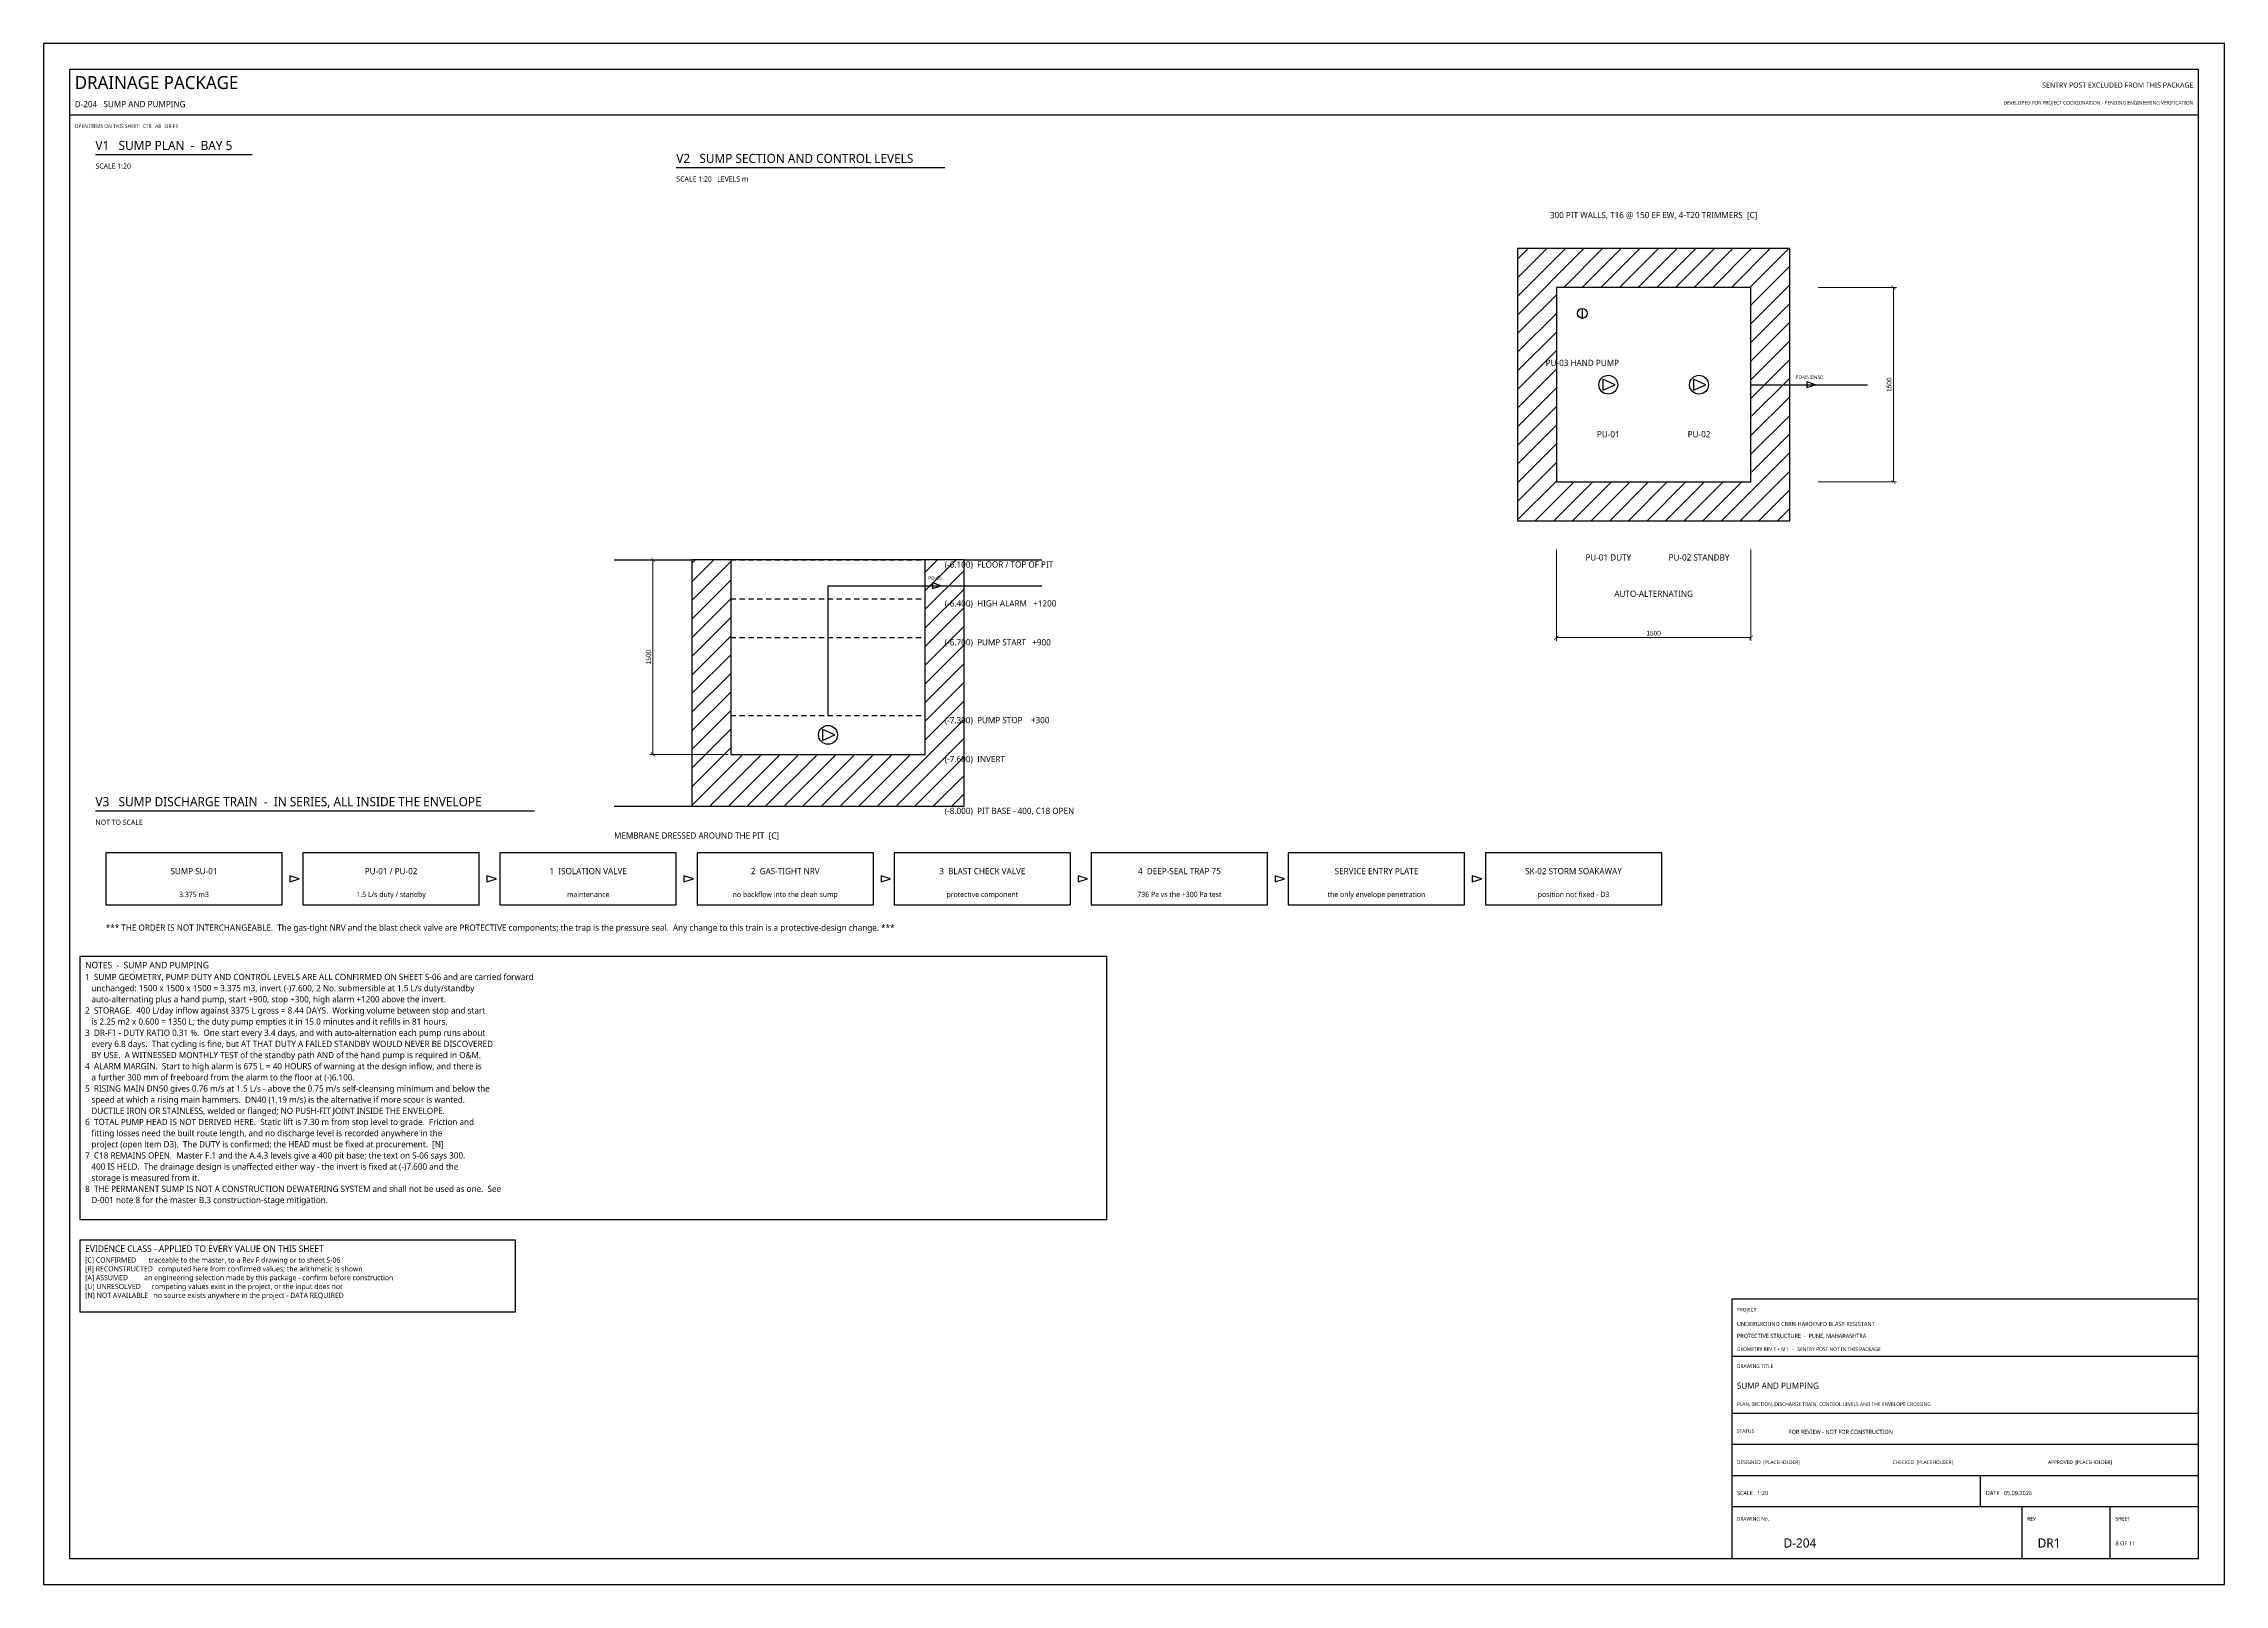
# Model space of a CAD drawing. Header units: millimetres. Extents: x 0 to 841, y 0 to 594.
import ezdxf
from ezdxf.enums import TextEntityAlignment as Align

# ---------------------------------------------------------------- set-up
doc = ezdxf.new("R2010")
doc.units = ezdxf.units.MM
for name, color, linetype in [('M-CALLOUT', 2, 'Continuous'), ('M-FLAG', 1, 'Continuous'), ('M-LEVEL', 4, 'Continuous'), ('M-STRUCT', 7, 'Continuous'), ('M-TEXT', 7, 'Continuous'), ('M-TITLE', 7, 'Continuous'), ('M-WATERPROOF', 30, 'Continuous'), ('P-DRAIN-RISING', 2, 'Continuous'), ('P-EQUIP', 2, 'Continuous'), ('P-FLOW', 1, 'Continuous'), ('S-DIM', 4, 'Continuous'), ('S-HATCH', 8, 'Continuous'), ('S-NOTE', 7, 'Continuous'), ('S-TEXT', 7, 'Continuous'), ('S-TITLE', 7, 'Continuous')]:
    doc.layers.add(name, color=color, linetype=linetype)
doc.styles.add('OpenSans', font='OpenSans-Regular.ttf')
doc.dimstyles.new('SC-DIM', dxfattribs={"dimtxt": 1.8, "dimasz": 1.6, "dimexe": 1.2, "dimexo": 1, "dimgap": 0.8, "dimtad": 1, "dimdec": 0, "dimblk": 'ARCHTICK', "dimcen": 2.5, "dimclrd": 4, "dimclre": 4, "dimclrt": 4, "dimazin": 3, "dimtfac": 1, "dimtmove": 0, "dimatfit": 3, "dimlwd": 13, "dimlwe": 13})

# ---------------------------------------------------------------- blocks, each defined once
blk = doc.blocks.new('PUMP')
at = {"layer": 'P-EQUIP'}
blk.add_lwpolyline([(-1.5, -1.5), (1.9, 0), (-1.5, 1.5)], close=True, dxfattribs=at)
blk.add_circle((0, 0), 2.6, dxfattribs=at)
blk = doc.blocks.new('CLEANOUT')
at = {"layer": 'P-EQUIP'}
blk.add_line((0, -1.6), (0, 1.6), dxfattribs=at)
blk.add_circle((0, 0), 1.6, dxfattribs=at)
blk = doc.blocks.new('_ARCHTICK')
at = {"color": 0, "linetype": 'BYBLOCK', "const_width": 0.15}
blk.add_lwpolyline([(-0.5, -0.5), (0.5, 0.5)], dxfattribs=at)

msp = doc.modelspace()

# ---------------------------------------------------------------- hatches: boundary and pattern name
at = {"layer": 'S-HATCH'}
h = msp.add_hatch(dxfattribs=at)
h.set_pattern_fill('ANSI31', scale=1.6)
h.paths.add_polyline_path([(568.4, 410), (673.4, 410), (673.4, 515), (568.4, 515)])
h.paths.add_polyline_path([(583.4, 425), (658.4, 425), (658.4, 500), (583.4, 500)], flags=16)
h = msp.add_hatch(dxfattribs=at)
h.set_pattern_fill('ANSI31', scale=1.6)
h.paths.add_polyline_path([(250, 300), (355, 300), (355, 395), (250, 395)])
h.paths.add_polyline_path([(265, 320), (340, 320), (340, 395), (265, 395)], flags=16)

# ---------------------------------------------------------------- linework, layer by layer
at = {"layer": 'M-FLAG'}
for p, q in [((265, 380), (267, 380)), ((268.4, 380), (270.4, 380)), ((271.8, 380), (273.8, 380)), ((275.2, 380), (277.2, 380)), ((278.6, 380), (280.6, 380)), ((282, 380), (284, 380)), ((285.4, 380), (287.4, 380)), ((288.8, 380), (290.8, 380)), ((292.2, 380), (294.2, 380)), ((295.6, 380), (297.6, 380)), ((299, 380), (301, 380)), ((302.4, 380), (304.4, 380)), ((305.8, 380), (307.8, 380)), ((309.2, 380), (311.2, 380)), ((312.6, 380), (314.6, 380)), ((316, 380), (318, 380)), ((319.4, 380), (321.4, 380)), ((322.8, 380), (324.8, 380)), ((326.2, 380), (328.2, 380)), ((329.6, 380), (331.6, 380)), ((333, 380), (335, 380)), ((336.4, 380), (338.4, 380)), ((339.8, 380), (340, 380)), ((265, 300), (267, 300)), ((268.4, 300), (270.4, 300)), ((271.8, 300), (273.8, 300)), ((275.2, 300), (277.2, 300)), ((278.6, 300), (280.6, 300)), ((282, 300), (284, 300)), ((285.4, 300), (287.4, 300)), ((288.8, 300), (290.8, 300)), ((292.2, 300), (294.2, 300)), ((295.6, 300), (297.6, 300)), ((299, 300), (301, 300)), ((302.4, 300), (304.4, 300)), ((305.8, 300), (307.8, 300)), ((309.2, 300), (311.2, 300)), ((312.6, 300), (314.6, 300)), ((316, 300), (318, 300)), ((319.4, 300), (321.4, 300)), ((322.8, 300), (324.8, 300)), ((326.2, 300), (328.2, 300)), ((329.6, 300), (331.6, 300)), ((333, 300), (335, 300)), ((336.4, 300), (338.4, 300)), ((339.8, 300), (340, 300))]:
    msp.add_line(p, q, dxfattribs=at)
at = {"layer": 'M-LEVEL'}
for p, q in [((265, 395), (267, 395)), ((268.4, 395), (270.4, 395)), ((271.8, 395), (273.8, 395)), ((275.2, 395), (277.2, 395)), ((278.6, 395), (280.6, 395)), ((282, 395), (284, 395)), ((285.4, 395), (287.4, 395)), ((288.8, 395), (290.8, 395)), ((292.2, 395), (294.2, 395)), ((295.6, 395), (297.6, 395)), ((299, 395), (301, 395)), ((302.4, 395), (304.4, 395)), ((305.8, 395), (307.8, 395)), ((309.2, 395), (311.2, 395)), ((312.6, 395), (314.6, 395)), ((316, 395), (318, 395)), ((319.4, 395), (321.4, 395)), ((322.8, 395), (324.8, 395)), ((326.2, 395), (328.2, 395)), ((329.6, 395), (331.6, 395)), ((333, 395), (335, 395)), ((336.4, 395), (338.4, 395)), ((339.8, 395), (340, 395)), ((265, 320), (267, 320)), ((268.4, 320), (270.4, 320)), ((271.8, 320), (273.8, 320)), ((275.2, 320), (277.2, 320)), ((278.6, 320), (280.6, 320)), ((282, 320), (284, 320)), ((285.4, 320), (287.4, 320)), ((288.8, 320), (290.8, 320)), ((292.2, 320), (294.2, 320)), ((295.6, 320), (297.6, 320)), ((299, 320), (301, 320)), ((302.4, 320), (304.4, 320)), ((305.8, 320), (307.8, 320)), ((309.2, 320), (311.2, 320)), ((312.6, 320), (314.6, 320)), ((316, 320), (318, 320)), ((319.4, 320), (321.4, 320)), ((322.8, 320), (324.8, 320)), ((326.2, 320), (328.2, 320)), ((329.6, 320), (331.6, 320)), ((333, 320), (335, 320)), ((336.4, 320), (338.4, 320)), ((339.8, 320), (340, 320))]:
    msp.add_line(p, q, dxfattribs=at)
at = {"layer": 'M-STRUCT'}
for p, q in [((220, 395), (250, 395)), ((355, 395), (385, 395))]:
    msp.add_line(p, q, dxfattribs=at)
for points in [[(568.4, 410), (673.4, 410), (673.4, 515), (568.4, 515)], [(250, 300), (355, 300), (355, 395), (250, 395)]]:
    msp.add_lwpolyline(points, close=True, dxfattribs=at)
at = {"layer": 'M-TITLE'}
for p, q in [((10, 566.5), (831, 566.5)), ((651, 88), (831, 88)), ((651, 66), (831, 66)), ((651, 54), (831, 54)), ((651, 42), (831, 42)), ((747, 30), (747, 42)), ((651, 30), (831, 30)), ((763, 10), (763, 30)), ((797, 10), (797, 30))]:
    msp.add_line(p, q, dxfattribs=at)
msp.add_lwpolyline([(651, 10), (831, 10), (831, 110), (651, 110)], close=True, dxfattribs=at)
at = {"layer": 'M-WATERPROOF'}
msp.add_line((220, 300), (250, 300), dxfattribs=at)
at = {"layer": 'P-DRAIN-RISING'}
for points in [[(658.4, 462.5), (703.4, 462.5)], [(302.5, 335), (302.5, 385), (385, 385)]]:
    msp.add_lwpolyline(points, dxfattribs=at)
for points in [[(480, 262), (548, 262), (548, 282), (480, 282)], [(556, 262), (624, 262), (624, 282), (556, 282)]]:
    msp.add_lwpolyline(points, close=True, dxfattribs=at)
at = {"layer": 'P-EQUIP'}
for p, q in [((265, 365), (267, 365)), ((268.4, 365), (270.4, 365)), ((271.8, 365), (273.8, 365)), ((275.2, 365), (277.2, 365)), ((278.6, 365), (280.6, 365)), ((282, 365), (284, 365)), ((285.4, 365), (287.4, 365)), ((288.8, 365), (290.8, 365)), ((292.2, 365), (294.2, 365)), ((295.6, 365), (297.6, 365)), ((299, 365), (301, 365)), ((302.4, 365), (304.4, 365)), ((305.8, 365), (307.8, 365)), ((309.2, 365), (311.2, 365)), ((312.6, 365), (314.6, 365)), ((316, 365), (318, 365)), ((319.4, 365), (321.4, 365)), ((322.8, 365), (324.8, 365)), ((326.2, 365), (328.2, 365)), ((329.6, 365), (331.6, 365)), ((333, 365), (335, 365)), ((336.4, 365), (338.4, 365)), ((339.8, 365), (340, 365)), ((265, 335), (267, 335)), ((268.4, 335), (270.4, 335)), ((271.8, 335), (273.8, 335)), ((275.2, 335), (277.2, 335)), ((278.6, 335), (280.6, 335)), ((282, 335), (284, 335)), ((285.4, 335), (287.4, 335)), ((288.8, 335), (290.8, 335)), ((292.2, 335), (294.2, 335)), ((295.6, 335), (297.6, 335)), ((299, 335), (301, 335)), ((302.4, 335), (304.4, 335)), ((305.8, 335), (307.8, 335)), ((309.2, 335), (311.2, 335)), ((312.6, 335), (314.6, 335)), ((316, 335), (318, 335)), ((319.4, 335), (321.4, 335)), ((322.8, 335), (324.8, 335)), ((326.2, 335), (328.2, 335)), ((329.6, 335), (331.6, 335)), ((333, 335), (335, 335)), ((336.4, 335), (338.4, 335)), ((339.8, 335), (340, 335))]:
    msp.add_line(p, q, dxfattribs=at)
for points in [[(583.4, 425), (658.4, 425), (658.4, 500), (583.4, 500)], [(265, 320), (340, 320), (340, 395), (265, 395)], [(24, 262), (92, 262), (92, 282), (24, 282)], [(100, 262), (168, 262), (168, 282), (100, 282)], [(176, 262), (244, 262), (244, 282), (176, 282)], [(252, 262), (320, 262), (320, 282), (252, 282)], [(328, 262), (396, 262), (396, 282), (328, 282)], [(404, 262), (472, 262), (472, 282), (404, 282)]]:
    msp.add_lwpolyline(points, close=True, dxfattribs=at)
at = {"layer": 'P-FLOW'}
for points in [[(683.3, 462.5), (679.94, 463.58), (679.94, 461.42)], [(346.15, 385), (342.79, 386.08), (342.79, 383.92)], [(98.6, 272), (94.96, 273.17), (94.96, 270.83)], [(174.6, 272), (170.96, 273.17), (170.96, 270.83)], [(250.6, 272), (246.96, 273.17), (246.96, 270.83)], [(326.6, 272), (322.96, 273.17), (322.96, 270.83)], [(402.6, 272), (398.96, 273.17), (398.96, 270.83)], [(478.6, 272), (474.96, 273.17), (474.96, 270.83)], [(554.6, 272), (550.96, 273.17), (550.96, 270.83)]]:
    msp.add_lwpolyline(points, close=True, dxfattribs=at)
at = {"layer": 'S-TITLE'}
for p, q in [((20, 551.2), (80.417, 551.2)), ((244, 546.2), (347.54, 546.2)), ((20, 298.2), (189.278, 298.2))]:
    msp.add_line(p, q, dxfattribs=at)
for points in [[(0, 0), (841, 0), (841, 594), (0, 594)], [(10, 10), (831, 10), (831, 584), (10, 584)], [(14, 140.675), (410, 140.675), (410, 242), (14, 242)], [(14, 105.05), (182, 105.05), (182, 132.675), (14, 132.675)]]:
    msp.add_lwpolyline(points, close=True, dxfattribs=at)

# ---------------------------------------------------------------- block references
for name, p, xscale, yscale in [('CLEANOUT', (593.4, 490), 1.2, 1.2), ('PUMP', (603.4, 462.5), 1.4, 1.4), ('PUMP', (638.4, 462.5), 1.4, 1.4), ('PUMP', (302.5, 327.5), 1.4, 1.4)]:
    msp.add_blockref(name, p, dxfattribs=dict(xscale=xscale, yscale=yscale))

# ---------------------------------------------------------------- texts
at = {"layer": 'M-CALLOUT', "style": 'OpenSans'}
for s, p in [('PD-05 DN50', (680.9, 464.3)), ('PD-05', (343.75, 386.8))]:
    msp.add_text(s, height=1.4, dxfattribs=at).set_placement(p, align=Align.BOTTOM_CENTER)
at = {"layer": 'M-FLAG', "style": 'OpenSans'}
for s, height, p in [('DEVELOPED FOR PROJECT COORDINATION - PENDING ENGINEERING VERIFICATION', 1.4, (829, 570.5)), ('SENTRY POST EXCLUDED FROM THIS PACKAGE', 2, (829, 577))]:
    msp.add_text(s, height=height, dxfattribs=at).set_placement(p, align=Align.RIGHT)
for s, height, p in [('OPEN ITEMS ON THIS SHEET:  C18   A8   DR-F1', 1.4, (12, 561.5)), ('(-6.400)  HIGH ALARM   +1200', 2.4, (347.5, 377)), ('(-8.000)  PIT BASE - 400, C18 OPEN', 2.4, (347.5, 297)), ('*** THE ORDER IS NOT INTERCHANGEABLE.  The gas-tight NRV and the blast check valve are PROTECTIVE components; the trap is the pressure seal.  Any change to this train is a protective-design change. ***', 2.4, (24, 252)), ('FOR REVIEW - NOT FOR CONSTRUCTION', 1.6, (673, 58))]:
    msp.add_text(s, height=height, dxfattribs=at).set_placement(p)
at = {"layer": 'M-LEVEL', "style": 'OpenSans'}
for s, p in [('(-6.100)  FLOOR / TOP OF PIT', (347.5, 392)), ('(-7.600)  INVERT', (347.5, 317))]:
    msp.add_text(s, height=2.4, dxfattribs=at).set_placement(p)
at = {"layer": 'M-TEXT', "style": 'OpenSans'}
for s, p in [('300 PIT WALLS, T16 @ 150 EF EW, 4-T20 TRIMMERS  [C]', (620.9, 526)), ('PU-01 DUTY', (603.4, 394)), ('PU-02 STANDBY', (638.4, 394)), ('AUTO-ALTERNATING', (620.9, 380))]:
    msp.add_text(s, height=2.4, dxfattribs=at).set_placement(p, align=Align.BOTTOM_CENTER)
for s, height, p in [('SUMP SU-01', 2.4, (58, 275)), ('PU-01 / PU-02', 2.4, (134, 275)), ('1  ISOLATION VALVE', 2.4, (210, 275)), ('2  GAS-TIGHT NRV', 2.4, (286, 275)), ('3  BLAST CHECK VALVE', 2.4, (362, 275)), ('4  DEEP-SEAL TRAP 75', 2.4, (438, 275)), ('SERVICE ENTRY PLATE', 2.4, (514, 275)), ('SK-02 STORM SOAKAWAY', 2.4, (590, 275)), ('3.375 m3', 2, (58, 266)), ('1.5 L/s duty / standby', 2, (134, 266)), ('maintenance', 2, (210, 266)), ('no backflow into the clean sump', 2, (286, 266)), ('protective component', 2, (362, 266)), ('736 Pa vs the +300 Pa test', 2, (438, 266)), ('the only envelope penetration', 2, (514, 266)), ('position not fixed - D3', 2, (590, 266))]:
    msp.add_text(s, height=height, dxfattribs=at).set_placement(p, align=Align.MIDDLE_CENTER)
at = {"layer": 'M-TITLE', "style": 'OpenSans'}
for s, height, p in [('DRAINAGE PACKAGE', 5, (12, 576.5)), ('D-204   SUMP AND PUMPING', 2.4, (12, 569.5)), ('PROJECT', 1.4, (653, 105.2)), ('UNDERGROUND CBRN-HARDENED BLAST-RESISTANT', 1.6, (653, 99.6)), ('PROTECTIVE STRUCTURE  -  PUNE, MAHARASHTRA', 1.6, (653, 95)), ('GEOMETRY REV F + M1   -   SENTRY POST NOT IN THIS PACKAGE', 1.4, (653, 90)), ('DRAWING TITLE', 1.4, (653, 83.4)), ('SUMP AND PUMPING', 2.4, (653, 75.4)), ('PLAN, SECTION, DISCHARGE TRAIN, CONTROL LEVELS AND THE ENVELOPE CROSSING', 1.4, (653, 68.8)), ('STATUS', 1.4, (653, 58.4)), ('DESIGNED  [PLACEHOLDER]', 1.4, (653, 46.4)), ('CHECKED  [PLACEHOLDER]', 1.4, (713, 46.4)), ('APPROVED  [PLACEHOLDER]', 1.4, (773, 46.4)), ('SCALE   1:20', 1.6, (653, 34.4)), ('DATE   05.09.2026', 1.6, (749, 34.4)), ('DRAWING No.', 1.4, (653, 24.6)), ('REV', 1.4, (765, 24.6)), ('SHEET', 1.4, (799, 24.6)), ('D-204', 3.5, (671, 14.2)), ('DR1', 3.5, (769, 14.2)), ('8 OF 11', 1.6, (799, 15))]:
    msp.add_text(s, height=height, dxfattribs=at).set_placement(p)
at = {"layer": 'M-WATERPROOF', "style": 'OpenSans'}
msp.add_text('MEMBRANE DRESSED AROUND THE PIT  [C]', height=2.4, dxfattribs=at).set_placement((220, 287.5))
at = {"layer": 'P-EQUIP', "style": 'OpenSans'}
for s, p in [('PU-03 HAND PUMP', (593.4, 469)), ('PU-01', (603.4, 441.5)), ('PU-02', (638.4, 441.5))]:
    msp.add_text(s, height=2.4, dxfattribs=at).set_placement(p, align=Align.BOTTOM_CENTER)
for s, p in [('(-6.700)  PUMP START   +900', (347.5, 362)), ('(-7.300)  PUMP STOP    +300', (347.5, 332))]:
    msp.add_text(s, height=2.4, dxfattribs=at).set_placement(p)
at = {"layer": 'S-NOTE', "style": 'OpenSans'}
for s, height, p in [('1  SUMP GEOMETRY, PUMP DUTY AND CONTROL LEVELS ARE ALL CONFIRMED ON SHEET S-06 and are carried forward', 2.4, (16, 232.975)), ('   unchanged: 1500 x 1500 x 1500 = 3.375 m3, invert (-)7.600, 2 No. submersible at 1.5 L/s duty/standby', 2.4, (16, 228.675)), ('2  STORAGE.  400 L/day inflow against 3375 L gross = 8.44 DAYS.  Working volume between stop and start', 2.4, (16, 220.075)), ('   auto-alternating plus a hand pump, start +900, stop +300, high alarm +1200 above the invert.', 2.4, (16, 224.375)), ('3  DR-F1 - DUTY RATIO 0.31 %.  One start every 3.4 days, and with auto-alternation each pump runs about', 2.4, (16, 211.475)), ('   is 2.25 m2 x 0.600 = 1350 L; the duty pump empties it in 15.0 minutes and it refills in 81 hours.', 2.4, (16, 215.775)), ('   every 6.8 days.  That cycling is fine, but AT THAT DUTY A FAILED STANDBY WOULD NEVER BE DISCOVERED', 2.4, (16, 207.175)), ('   BY USE.  A WITNESSED MONTHLY TEST of the standby path AND of the hand pump is required in O&M.', 2.4, (16, 202.875)), ('4  ALARM MARGIN.  Start to high alarm is 675 L = 40 HOURS of warning at the design inflow, and there is', 2.4, (16, 198.575)), ('   a further 300 mm of freeboard from the alarm to the floor at (-)6.100.', 2.4, (16, 194.275)), ('5  RISING MAIN DN50 gives 0.76 m/s at 1.5 L/s - above the 0.75 m/s self-cleansing minimum and below the', 2.4, (16, 189.975)), ('   speed at which a rising main hammers.  DN40 (1.19 m/s) is the alternative if more scour is wanted.', 2.4, (16, 185.675)), ('6  TOTAL PUMP HEAD IS NOT DERIVED HERE.  Static lift is 7.30 m from stop level to grade.  Friction and', 2.4, (16, 177.075)), ('   DUCTILE IRON OR STAINLESS, welded or flanged; NO PUSH-FIT JOINT INSIDE THE ENVELOPE.', 2.4, (16, 181.375)), ('   fitting losses need the built route length, and no discharge level is recorded anywhere in the', 2.4, (16, 172.775)), ('   project (open item D3).  The DUTY is confirmed; the HEAD must be fixed at procurement.  [N]', 2.4, (16, 168.475)), ('7  C18 REMAINS OPEN.  Master F.1 and the A.4.3 levels give a 400 pit base; the text on S-06 says 300.', 2.4, (16, 164.175)), ('   400 IS HELD.  The drainage design is unaffected either way - the invert is fixed at (-)7.600 and the', 2.4, (16, 159.875)), ('8  THE PERMANENT SUMP IS NOT A CONSTRUCTION DEWATERING SYSTEM and shall not be used as one.  See', 2.4, (16, 151.275)), ('   storage is measured from it.', 2.4, (16, 155.575)), ('   D-001 note 8 for the master B.3 construction-stage mitigation.', 2.4, (16, 146.975)), ('[C] CONFIRMED       traceable to the master, to a Rev F drawing or to sheet S-06', 2, (16, 124.05)), ('[R] RECONSTRUCTED   computed here from confirmed values; the arithmetic is shown', 2, (16, 120.65)), ('[A] ASSUMED         an engineering selection made by this package - confirm before construction', 2, (16, 117.25)), ('[U] UNRESOLVED      competing values exist in the project, or the input does not', 2, (16, 113.85)), ('[N] NOT AVAILABLE   no source exists anywhere in the project - DATA REQUIRED', 2, (16, 110.45))]:
    msp.add_text(s, height=height, dxfattribs=at).set_placement(p)
at = {"layer": 'S-TEXT', "style": 'OpenSans'}
for s, p in [('SCALE 1:20', (20, 545.8)), ('SCALE 1:20   LEVELS m', (244, 540.8)), ('NOT TO SCALE', (20, 292.8))]:
    msp.add_text(s, height=2, dxfattribs=at).set_placement(p)
at = {"layer": 'S-TITLE', "style": 'OpenSans'}
for s, height, p in [('V1   SUMP PLAN  -  BAY 5', 3.5, (20, 553)), ('V2   SUMP SECTION AND CONTROL LEVELS', 3.5, (244, 548)), ('V3   SUMP DISCHARGE TRAIN  -  IN SERIES, ALL INSIDE THE ENVELOPE', 3.5, (20, 300)), ('NOTES  -  SUMP AND PUMPING', 2.5, (16, 237.5)), ('EVIDENCE CLASS - APPLIED TO EVERY VALUE ON THIS SHEET', 2.5, (16, 128.175))]:
    msp.add_text(s, height=height, dxfattribs=at).set_placement(p)

# ---------------------------------------------------------------- dimensions: what is measured, and where the dimension line sits
at = {"layer": 'S-DIM'}
for base, p1, p2 in [((713.4, 425), (683.4, 425), (683.4, 500)), ((235, 320), (265, 320), (265, 395))]:
    msp.add_linear_dim(base=base, p1=p1, p2=p2, angle=90, dimstyle='SC-DIM', override={"dimlfac": 20}, dxfattribs=at).render()
msp.add_linear_dim(base=(583.4, 365), p1=(583.4, 400), p2=(658.4, 400), dimstyle='SC-DIM', override={"dimlfac": 20}, dxfattribs=at).render()

doc.saveas('drawing.dxf')
